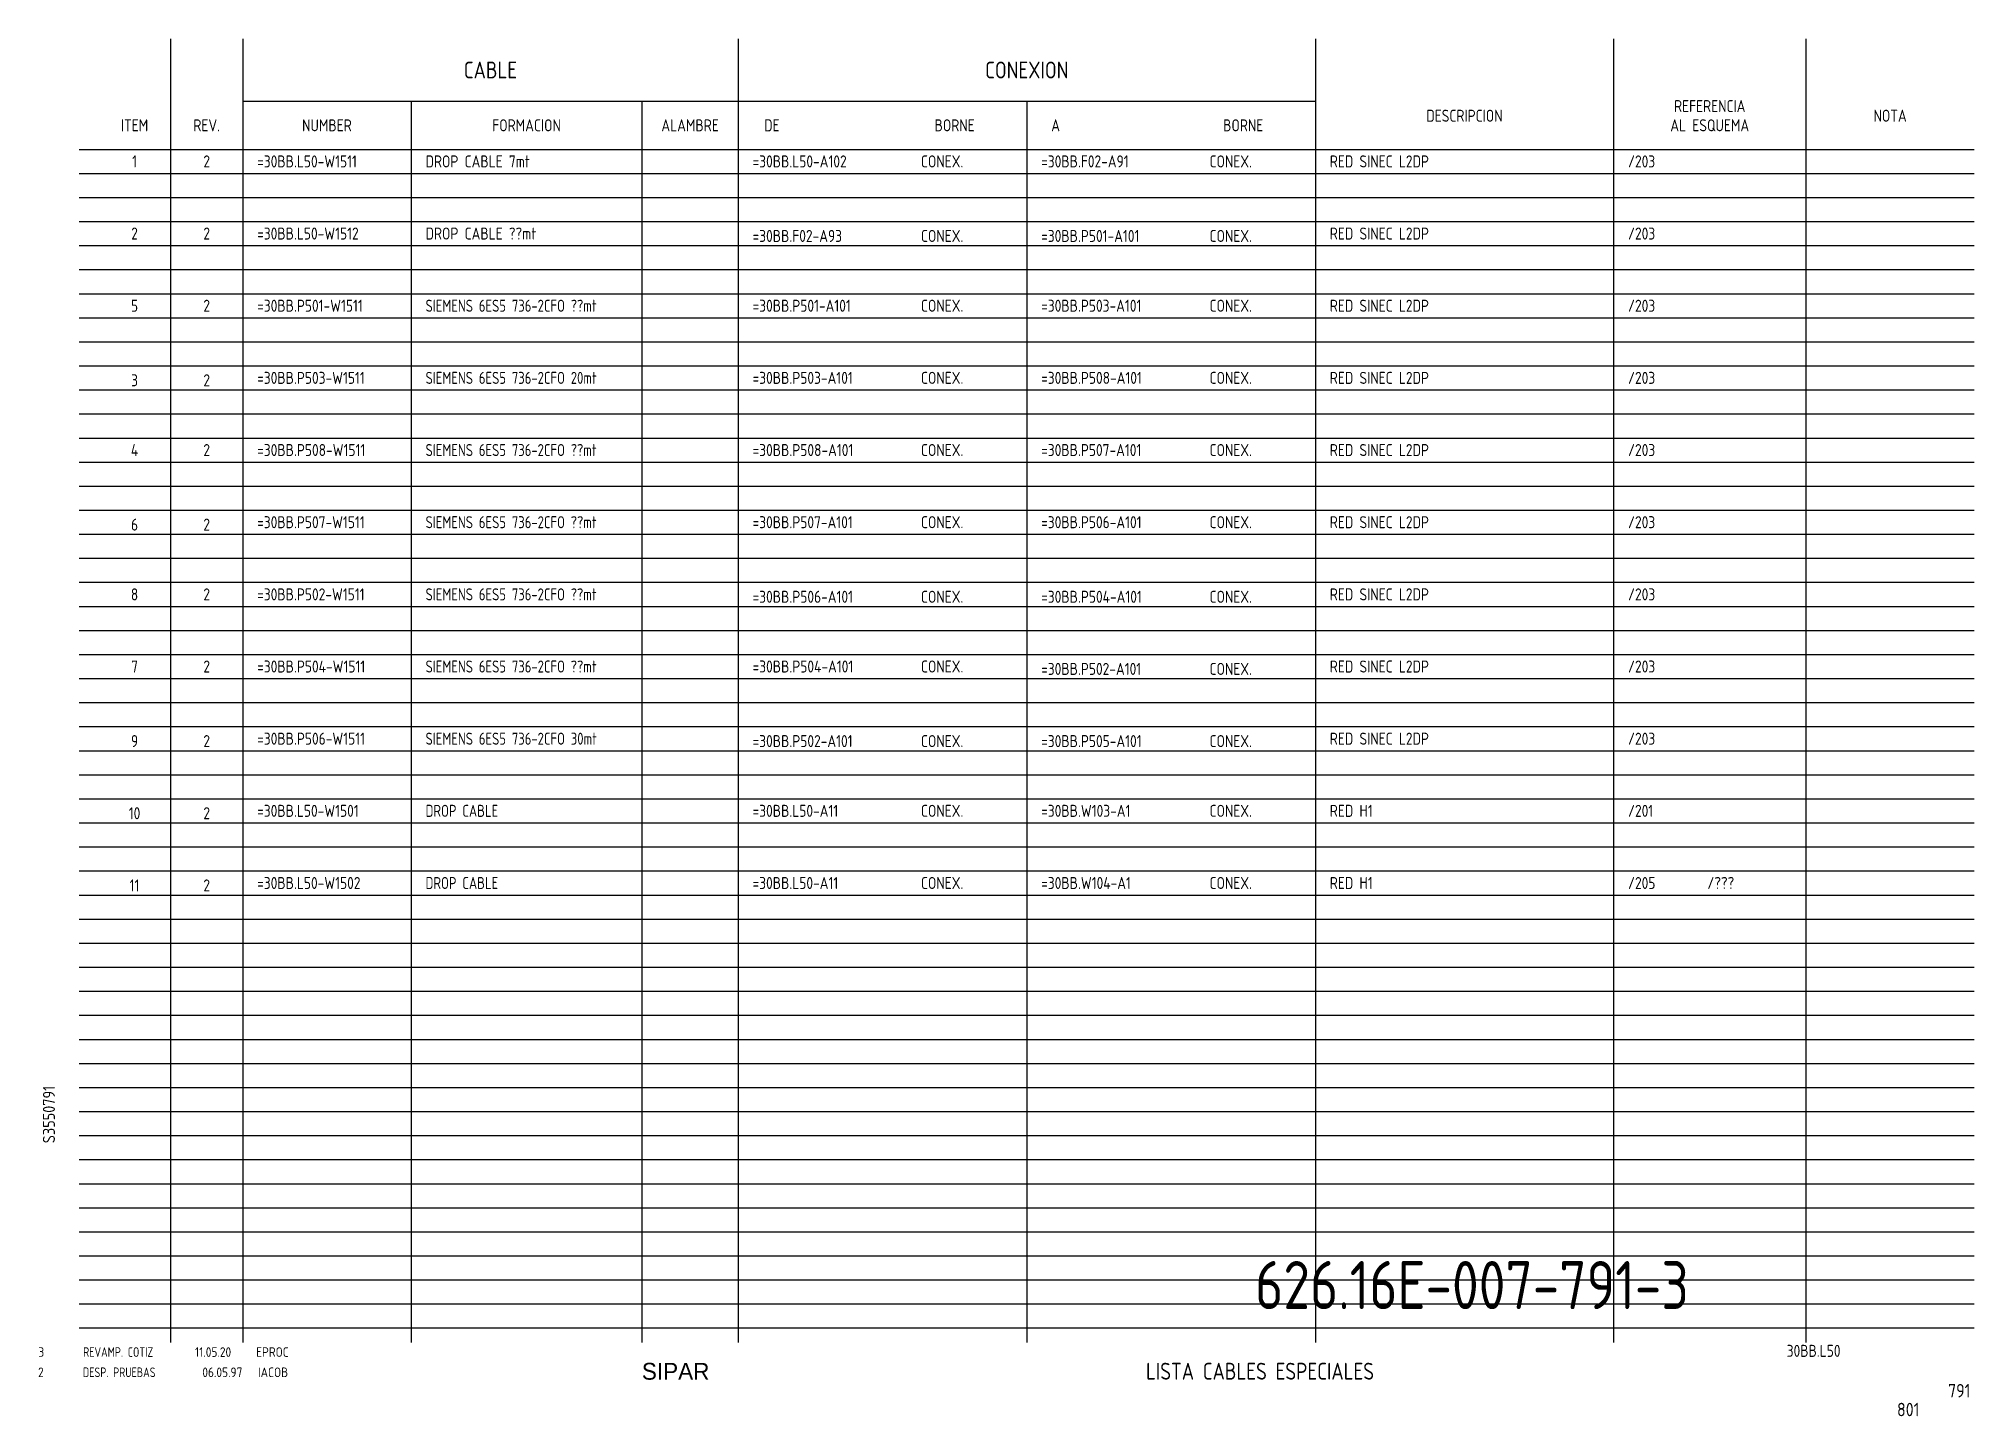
# Model space of a CAD drawing. Extents: x -7 to 395, y 5 to 291.
import ezdxf
from ezdxf.enums import TextEntityAlignment as Align

# ---------------------------------------------------------------- set-up
doc = ezdxf.new("R2010")
doc.units = 0
doc.header["$LTSCALE"] = 5
doc.header["$MEASUREMENT"] = 0
doc.linetypes.add('LTY1', pattern=[0])
doc.layers.get('0').update_dxf_attribs({"linetype": 'CONTINUOUS'})
doc.layers.add('CART', color=7, linetype='CONTINUOUS')
doc.layers.add('PEN1', color=7, linetype='LTY1')
doc.styles.add('DIN', font='DIN', dxfattribs={"width": 0.85})
doc.styles.add('X', font='UNIV.SHX', dxfattribs={"height": 3.5})

# ---------------------------------------------------------------- blocks, each defined once
blk = doc.blocks.new('REV2')
at = {"color": 3, "style": 'DIN'}
for s, width, p in [('2', 0.9, (12.45, 13.79)), ('DESP. PRUEBAS', 0.8, (21.76, 13.79)), ('06.05.97', 0.9, (46.59, 13.79)), ('IACOB', 0.9, (58.16, 13.79))]:
    blk.add_text(s, height=2, dxfattribs=dict(at, width=width)).set_placement(p)

msp = doc.modelspace()

# ---------------------------------------------------------------- linework, layer by layer
at = {"layer": 'PEN1', "color": 3, "linetype": 'LTY1'}
for p, q in [((20, 291), (20, 20)), ((35, 291), (35, 20)), ((138, 291), (138, 20)), ((258, 291), (258, 20)), ((320, 291), (320, 20)), ((360, 291), (360, 20)), ((35, 278), (258, 278)), ((70, 278), (70, 20)), ((118, 278), (118, 20)), ((198, 278), (198, 20))]:
    msp.add_line(p, q, dxfattribs=at)
at = {"layer": 'PEN1', "linetype": 'LTY1'}
for p, q in [((1, 268), (395, 268)), ((1, 263), (395, 263)), ((1, 258), (395, 258)), ((1, 253), (395, 253)), ((1, 248), (395, 248)), ((1, 243), (395, 243)), ((1, 238), (395, 238)), ((1, 233), (395, 233)), ((1, 228), (395, 228)), ((1, 223), (395, 223)), ((1, 218), (395, 218)), ((1, 213), (395, 213)), ((1, 208), (395, 208)), ((1, 203), (395, 203)), ((1, 198), (395, 198)), ((1, 193), (395, 193)), ((1, 188), (395, 188)), ((1, 183), (395, 183)), ((1, 178), (395, 178)), ((1, 173), (395, 173)), ((1, 168), (395, 168)), ((1, 163), (395, 163)), ((1, 158), (395, 158)), ((1, 153), (395, 153)), ((1, 148), (395, 148)), ((1, 143), (395, 143)), ((1, 138), (395, 138)), ((1, 133), (395, 133)), ((1, 128), (395, 128)), ((1, 123), (395, 123)), ((1, 118), (395, 118)), ((1, 113), (395, 113)), ((1, 108), (395, 108)), ((1, 103), (395, 103)), ((1, 98), (395, 98)), ((1, 93), (395, 93)), ((1, 88), (395, 88)), ((1, 83), (395, 83)), ((1, 78), (395, 78)), ((1, 73), (395, 73)), ((1, 68), (395, 68)), ((1, 63), (395, 63)), ((1, 58), (395, 58)), ((1, 53), (395, 53)), ((1, 48), (395, 48)), ((1, 43), (395, 43)), ((1, 38), (395, 38)), ((1, 33), (395, 33)), ((1, 28), (395, 28)), ((1, 23), (395, 23))]:
    msp.add_line(p, q, dxfattribs=at)

# ---------------------------------------------------------------- block references
msp.add_blockref('REV2', (-20, -1))

# ---------------------------------------------------------------- texts
at = {"color": 3, "style": 'DIN', "width": 0.85}
for s, p in [('CABLE', (86.5, 284.5)), ('CONEXION', (198, 284.5))]:
    msp.add_text(s, height=3.5, dxfattribs=at).set_placement(p, align=Align.MIDDLE)
at = {"style": 'DIN', "width": 0.85}
for s, p in [('REFERENCIA', (340, 277)), ('ITEM', (12.5, 273)), ('REV.', (27.5, 273)), ('NUMBER', (52.5, 273)), ('FORMACION', (94, 273)), ('ALAMBRE', (128, 273)), ('DE', (145, 273)), ('BORNE', (183, 273)), ('A', (204, 273)), ('BORNE', (243, 273)), ('DESCRIPCION', (289, 275)), ('AL ESQUEMA', (340, 273)), ('NOTA', (377.5, 275)), ('1', (12.5, 265.5)), ('2', (27.5, 265.5)), ('2', (12.5, 250.5)), ('2', (27.5, 250.5)), ('5', (12.5, 235.5)), ('2', (27.5, 235.5)), ('3', (12.5, 220)), ('2', (27.5, 220)), ('4', (12.5, 205.5)), ('2', (27.5, 205.5)), ('6', (12.5, 190)), ('2', (27.5, 190)), ('8', (12.5, 175.5)), ('2', (27.5, 175.5)), ('7', (12.5, 160.5)), ('2', (27.5, 160.5)), ('9', (12.5, 145)), ('2', (27.5, 145)), ('10', (12.5, 130)), ('2', (27.5, 130)), ('11', (12.5, 115)), ('2', (27.5, 115))]:
    msp.add_text(s, height=2.5, dxfattribs=at).set_placement(p, align=Align.MIDDLE)
at = {"style": 'DIN'}
for s, width, p in [('=30BB.L50-W1511', 0.85, (38, 264.25)), ('DROP CABLE 7mt', 0.85, (73, 264.25)), ('=30BB.L50-A102', 0.85, (141, 264.25)), ('CONEX.', 0.85, (176, 264.25)), ('=30BB.F02-A91', 0.85, (201, 264.25)), ('CONEX.', 0.85, (236, 264.25)), ('RED SINEC L2DP', 0.85, (261, 264.25)), ('/203', 0.85, (323, 264.25)), ('=30BB.L50-W1512', 0.85, (38, 249.25)), ('DROP CABLE ??mt', 0.85, (73, 249.25)), ('=30BB.F02-A93', 0.85, (141, 248.75)), ('CONEX.', 0.85, (176, 248.75)), ('=30BB.P501-A101', 0.85, (201, 248.75)), ('CONEX.', 0.85, (236, 248.75)), ('RED SINEC L2DP', 0.85, (261, 249.25)), ('/203', 0.85, (323, 249.25)), ('=30BB.P501-W1511', 0.85, (38, 234.25)), ('SIEMENS 6ES5 736-2CFO ??mt', 0.8, (73, 234.25)), ('=30BB.P501-A101', 0.85, (141, 234.25)), ('CONEX.', 0.85, (176, 234.25)), ('=30BB.P503-A101', 0.85, (201, 234.25)), ('CONEX.', 0.85, (236, 234.25)), ('RED SINEC L2DP', 0.85, (261, 234.25)), ('/203', 0.85, (323, 234.25)), ('=30BB.P503-W1511', 0.85, (38, 219.25)), ('SIEMENS 6ES5 736-2CFO 20mt', 0.8, (73, 219.25)), ('=30BB.P503-A101', 0.85, (141, 219.25)), ('CONEX.', 0.85, (176, 219.25)), ('=30BB.P508-A101', 0.85, (201, 219.25)), ('CONEX.', 0.85, (236, 219.25)), ('RED SINEC L2DP', 0.85, (261, 219.25)), ('/203', 0.85, (323, 219.25)), ('=30BB.P508-W1511', 0.85, (38, 204.25)), ('SIEMENS 6ES5 736-2CFO ??mt', 0.8, (73, 204.25)), ('=30BB.P508-A101', 0.85, (141, 204.25)), ('CONEX.', 0.85, (176, 204.25)), ('=30BB.P507-A101', 0.85, (201, 204.25)), ('CONEX.', 0.85, (236, 204.25)), ('RED SINEC L2DP', 0.85, (261, 204.25)), ('/203', 0.85, (323, 204.25)), ('=30BB.P507-W1511', 0.85, (38, 189.25)), ('SIEMENS 6ES5 736-2CFO ??mt', 0.8, (73, 189.25)), ('=30BB.P507-A101', 0.85, (141, 189.25)), ('CONEX.', 0.85, (176, 189.25)), ('=30BB.P506-A101', 0.85, (201, 189.25)), ('CONEX.', 0.85, (236, 189.25)), ('RED SINEC L2DP', 0.85, (261, 189.25)), ('/203', 0.85, (323, 189.25)), ('=30BB.P502-W1511', 0.85, (38, 174.25)), ('SIEMENS 6ES5 736-2CFO ??mt', 0.8, (73, 174.25)), ('=30BB.P506-A101', 0.85, (141, 173.75)), ('CONEX.', 0.85, (176, 173.75)), ('=30BB.P504-A101', 0.85, (201, 173.75)), ('CONEX.', 0.85, (236, 173.75)), ('RED SINEC L2DP', 0.85, (261, 174.25)), ('/203', 0.85, (323, 174.25)), ('=30BB.P504-W1511', 0.85, (38, 159.25)), ('SIEMENS 6ES5 736-2CFO ??mt', 0.8, (73, 159.25)), ('=30BB.P504-A101', 0.85, (141, 159.25)), ('CONEX.', 0.85, (176, 159.25)), ('=30BB.P502-A101', 0.85, (201, 158.75)), ('CONEX.', 0.85, (236, 158.75)), ('RED SINEC L2DP', 0.85, (261, 159.25)), ('/203', 0.85, (323, 159.25)), ('=30BB.P506-W1511', 0.85, (38, 144.25)), ('SIEMENS 6ES5 736-2CFO 30mt', 0.8, (73, 144.25)), ('=30BB.P502-A101', 0.85, (141, 143.75)), ('CONEX.', 0.85, (176, 143.75)), ('=30BB.P505-A101', 0.85, (201, 143.75)), ('CONEX.', 0.85, (236, 143.75)), ('RED SINEC L2DP', 0.85, (261, 144.25)), ('/203', 0.85, (323, 144.25)), ('=30BB.L50-W1501', 0.85, (38, 129.25)), ('DROP CABLE ', 0.8, (73, 129.25)), ('=30BB.L50-A11', 0.85, (141, 129.25)), ('CONEX.', 0.85, (176, 129.25)), ('=30BB.W103-A1', 0.85, (201, 129.25)), ('CONEX.', 0.85, (236, 129.25)), ('RED H1', 0.85, (261, 129.25)), ('/201', 0.85, (323, 129.25)), ('=30BB.L50-W1502', 0.85, (38, 114.25)), ('DROP CABLE ', 0.8, (73, 114.25)), ('=30BB.L50-A11', 0.85, (141, 114.25)), ('CONEX.', 0.85, (176, 114.25)), ('=30BB.W104-A1', 0.85, (201, 114.25)), ('CONEX.', 0.85, (236, 114.25)), ('RED H1', 0.85, (261, 114.25)), ('/205', 0.85, (323, 114.25)), ('/???', 0.85, (339.5, 114.25))]:
    msp.add_text(s, height=2.5, dxfattribs=dict(at, width=width)).set_placement(p)
at = {"color": 3, "style": 'DIN'}
for s, height, width, p in [('3', 2, 0.9, (-7.5, 17)), ('REVAMP. COTIZ', 2, 0.8, (1.81, 17)), ('11.05.20', 2, 0.9, (25.08, 17)), ('EPROC', 2, 0.9, (37.77, 17)), ('30BB.L50', 2.5, 0.85, (356, 17))]:
    msp.add_text(s, height=height, dxfattribs=dict(at, width=width)).set_placement(p)
at = {"color": 2, "style": 'DIN', "width": 0.85}
msp.add_text('LISTA CABLES ESPECIALES', height=3.5, dxfattribs=at).set_placement((246.5, 14.02), align=Align.MIDDLE)
at = {"color": 2, "insert": (245.47, 36.92), "char_height": 10, "width": 111.0411, "attachment_point": 1, "style": 'DIN'}
msp.add_mtext('626.16E-007-791-3', dxfattribs=at)
at = {"layer": 'CART', "color": 3, "style": 'DIN', "width": 0.9, "flags": 1}
msp.add_attdef('S3550791', text='', height=2.5, rotation=90, dxfattribs=at).set_placement((-4.05, 67.38), align=Align.CENTER)
at = {"layer": 'CART', "color": 6, "style": 'X', "flags": 1}
msp.add_attdef('SIPAR', text='', height=3.5, dxfattribs=at).set_placement((125, 14), align=Align.MIDDLE)
at = {"layer": 'CART', "color": 2, "style": 'DIN', "width": 0.9, "flags": 1}
msp.add_attdef('791', text='', height=2.8, dxfattribs=at).set_placement((394.2, 8.56), align=Align.RIGHT)
at = {"layer": 'CART', "color": 7, "style": 'DIN', "width": 0.9, "flags": 1}
msp.add_attdef('801', (378.93, 4.65), '', height=2.8, dxfattribs=at)

doc.saveas('drawing.dxf')
